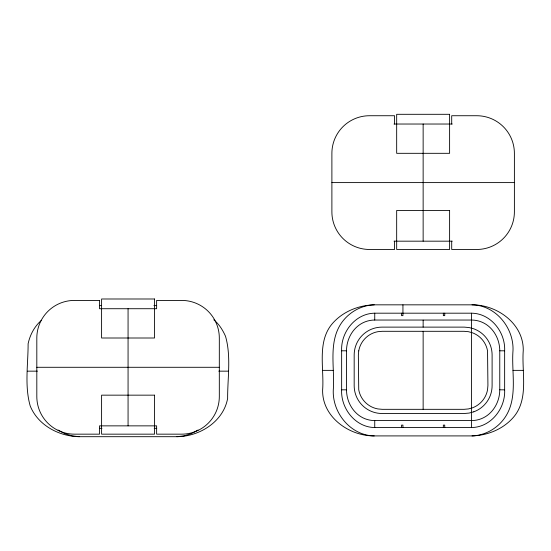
<?xml version="1.0" encoding="UTF-8"?>
<svg xmlns="http://www.w3.org/2000/svg" width="551" height="551" viewBox="0 0 551 551"><rect width="100%" height="100%" fill="white"/><g stroke="black" fill="none" stroke-linecap="round" stroke-linejoin="round"><path stroke-width="0.83" d="M504.64 389.826C505.584 408.463 490.886 427.349 471.539 427.548L374.742 427.548C355.395 427.349 340.697 408.463 341.641 389.826L341.641 350.801C340.725 332.191 355.429 313.361 374.742 313.188L471.539 313.188C490.851 313.361 505.556 332.191 504.64 350.801L504.64 389.826L499.764 389.826C499.764 400.295 494.674 410.777 485.748 416.473A26.544 26.544 0 0 1 471.539 420.585L374.742 420.585A26.544 26.544 0 0 1 360.533 416.473C351.607 410.777 346.517 400.295 346.517 389.826L346.517 350.801C346.517 340.332 351.607 329.842 360.533 324.146A26.544 26.544 0 0 1 374.742 320.041L471.539 320.041A26.544 26.544 0 0 1 485.748 324.153C494.674 329.842 499.764 340.332 499.764 350.801L499.764 389.826M41.415 320.351C34.493 326.364 29.995 334.85 28.115 343.769C28.149 364.349 24.458 385.9 30.215 405.963C38.019 425.31 58.964 436.351 79.179 436.695L176.961 436.695C199.593 436.544 223.375 421.749 227.632 398.428C227.549 377.848 231.275 356.304 225.511 336.248C222.749 330.063 219.078 324.133 213.802 319.787M198.057 430.021L191.445 433.568L184.316 435.827L176.961 436.695M472.035 435.91C484.646 435.524 496.554 428.898 504.034 418.822C518.581 399.103 511.218 373.02 513.002 350.553C513.945 327.721 495.535 305.137 472.028 304.834L374.26 304.834C359.321 305.226 344.375 310.929 333.961 321.846C316.246 340.063 324.36 367.613 322.624 390.067C322.087 416.983 349.093 436.103 374.253 435.91L472.035 435.91C486.905 435.497 501.747 429.739 512.044 418.822C529.614 400.508 521.501 373.02 523.25 350.553C523.774 323.823 497.098 304.62 472.028 304.834M374.26 304.834C361.663 305.192 349.768 311.797 342.274 321.846C327.7 341.53 335.056 367.613 333.279 390.067C332.301 412.933 350.705 435.572 374.253 435.91M394.013 124.03L452.268 124.03M331.888 182.601L514.393 182.601M394.013 241.173L452.268 241.173M99.648 305.619L101.356 305.619M153.922 305.619L156.484 305.619M341.641 350.801L346.517 350.801M499.764 350.801L504.64 350.801M36.814 367.29L219.319 367.29M322.624 370.368L333.279 370.368M513.002 370.368L523.45 370.368M27.55 371.154L37.399 371.154M218.781 371.154L228.376 371.154M341.641 389.826L346.517 389.826M99.373 428.334L101.942 428.334M154.19 428.334L156.76 428.334M79.179 436.695L71.816 435.827L64.687 433.568L58.075 430.021M471.539 313.188L471.539 427.548M451.703 124.03L451.703 115.731L476.78 115.731A37.62 37.62 0 0 1 514.393 153.343L514.393 211.859A37.62 37.62 0 0 1 476.78 249.472L451.703 249.472L451.703 241.173M444.733 313.188L444.733 315.633L443.341 315.633L443.341 313.188M444.733 427.548L444.733 425.11L443.341 425.11L443.341 427.548M423.14 124.03L423.14 241.173M423.14 320.159L423.14 327.122M423.14 331.303L423.14 409.324M402.939 304.834L402.939 315.633L401.548 315.633L401.548 313.188M402.939 427.548L402.939 425.11L401.548 425.11L401.548 427.548M394.578 124.03L394.578 115.731L369.501 115.731A37.62 37.62 0 0 0 331.888 153.343L331.888 211.859A37.62 37.62 0 0 0 369.501 249.472L394.578 249.472L394.578 241.173M374.742 313.188L374.742 320.041M374.742 420.585L374.742 427.548M128.066 308.718L128.066 425.861M358.735 350.877L358.357 355.168L358.735 389.75A23.665 23.665 0 0 0 377.931 408.945L382.222 409.324L464.059 409.324L468.35 408.945L472.338 407.878A23.665 23.665 0 0 0 487.545 389.75L487.924 385.452L487.545 350.877A23.665 23.665 0 0 0 472.338 332.749L468.35 331.681L464.059 331.303L382.222 331.303L377.931 331.681A23.665 23.665 0 0 0 358.735 350.877M473.77 411.824L469.08 413.078L464.238 413.498L382.043 413.498A27.867 27.867 0 0 1 354.176 385.638L354.176 354.989A27.867 27.867 0 0 1 382.043 327.122L464.238 327.122L469.08 327.549L473.77 328.802A27.867 27.867 0 0 1 492.105 354.989L492.105 385.638A27.867 27.867 0 0 1 473.77 411.824M449.609 114.305L396.672 114.305L396.672 153.316L449.609 153.316L449.609 114.305M449.609 210.468L396.672 210.468L396.672 249.472L449.609 249.472L449.609 210.468M154.535 298.993L101.598 298.993L101.598 338.004L154.535 338.004L154.535 298.993M99.504 300.419L74.426 300.419A37.62 37.62 0 0 0 36.814 338.032L36.814 396.548A37.62 37.62 0 0 0 74.426 434.16L99.504 434.16L99.504 425.861L156.629 425.861L156.629 434.16L181.706 434.16A37.62 37.62 0 0 0 219.319 396.548L219.319 338.032A37.62 37.62 0 0 0 181.706 300.419L156.629 300.419L156.629 308.718L99.504 308.718L99.504 300.419M154.535 395.157L101.598 395.157L101.598 434.16L154.535 434.16L154.535 395.157"/></g></svg>
